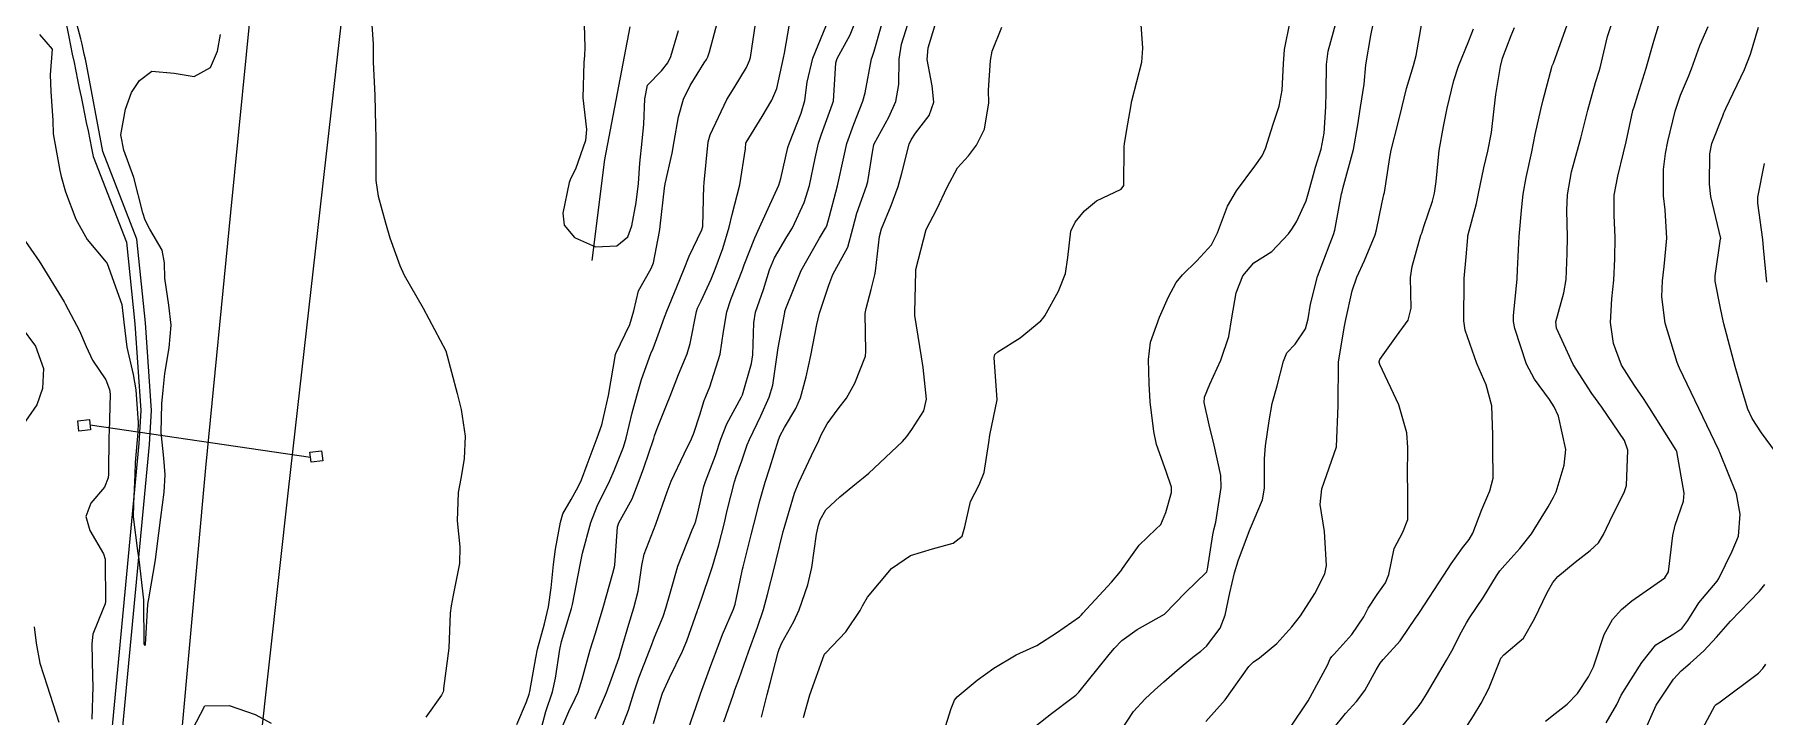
# Model space of a CAD drawing. Header units: metres. Extents: x 307586 to 320046, y 7427249 to 7434250.
# Drawn here: x 319382.5 to 319464, y 7427587.5 to 7427619.6 of the extents above; entities that cross this region are included whole.
import ezdxf

# ---------------------------------------------------------------- set-up
doc = ezdxf.new("R2010")
doc.units = ezdxf.units.M
doc.header["$MEASUREMENT"] = 0
for name, color, linetype in [('Canaleta de Drenagem', 151, 'Continuous'), ('Curvas de Nivel 1m', 11, 'Continuous'), ('Curvas de Nivel 5m', 15, 'Continuous'), ('Hidrografia', 140, 'Continuous'), ('Linha Férrea', 20, 'Continuous'), ('Portico', 45, 'Continuous')]:
    doc.layers.add(name, color=color, linetype=linetype)

msp = doc.modelspace()

# ---------------------------------------------------------------- linework, layer by layer
at = {"layer": 'Canaleta de Drenagem'}
for points in [[(319386.539, 7427523.993), (319386.468, 7427525.675), (319386.437, 7427526.409), (319386.334, 7427530.073), (319386.203, 7427531.916), (319386.06, 7427533.922), (319385.822, 7427536.637), (319385.363, 7427543.921), (319385.093, 7427550.595), (319385.189, 7427559.75), (319385.272, 7427562.518), (319385.241, 7427567.092), (319386.425, 7427584.36), (319387.924, 7427600.326), (319388.024, 7427601.925), (319387.739, 7427606.052), (319387.338, 7427609.994), (319385.728, 7427614.136), (319384.957, 7427618.239, 0.045127), (319383.893, 7427621.995, 0.130435)], [(319383.962, 7427620.333, -0.000866), (319385.282, 7427613.891), (319386.849, 7427609.864), (319387.241, 7427606.009), (319387.523, 7427601.923), (319387.425, 7427600.365), (319385.927, 7427584.4), (319384.936, 7427567.121), (319384.772, 7427562.524), (319384.789, 7427559.772), (319384.858, 7427550.699), (319384.917, 7427544.005), (319385.323, 7427536.599), (319385.562, 7427533.882), (319385.704, 7427531.88), (319385.834, 7427530.048), (319385.937, 7427526.392), (319385.968, 7427525.654), (319386.039, 7427523.972)]]:
    msp.add_lwpolyline(points, format="xyb", dxfattribs=at)
at = {"layer": 'Curvas de Nivel 1m', "flags": 128}
for points, elevation in [([(319398.354, 7427620.776), (319398.466, 7427619.183), (319398.462, 7427618.774), (319398.471, 7427618.349), (319398.54, 7427616.772), (319398.583, 7427615.345), (319398.591, 7427614.771), (319398.584, 7427613.366), (319398.588, 7427612.771), (319398.709, 7427612.032), (319399.05, 7427610.764), (319399.255, 7427610.069), (319399.722, 7427608.753), (319399.926, 7427608.309), (319400.828, 7427606.741), (319401.883, 7427604.73), (319402.418, 7427602.724), (319402.609, 7427601.965), (319402.792, 7427600.72), (319402.752, 7427599.65), (319402.591, 7427598.718), (319402.47, 7427598.053), (319402.421, 7427596.72), (319402.554, 7427595.501), (319402.532, 7427594.718), (319402.241, 7427593.216), (319402.134, 7427592.724), (319402.096, 7427592.366), (319402.023, 7427590.725), (319401.785, 7427588.82), (319401.771, 7427588.729), (319401.76, 7427588.661), (319401.69, 7427588.506), (319400.942, 7427587.47)], 822), ([(319405.233, 7427587.121), (319405.686, 7427588.191), (319405.813, 7427588.557), (319405.841, 7427588.679), (319406.123, 7427590.261), (319406.213, 7427590.675), (319406.537, 7427591.866), (319406.727, 7427592.67), (319406.853, 7427593.568), (319406.959, 7427594.668), (319407.048, 7427595.389), (319407.29, 7427596.665), (319407.402, 7427597.05), (319407.799, 7427597.723), (319408.129, 7427598.334), (319408.273, 7427598.653), (319408.551, 7427599.38), (319409.02, 7427600.642), (319409.231, 7427601.25), (319409.553, 7427602.635), (319409.882, 7427604.561), (319409.897, 7427604.616), (319410.55, 7427605.97), (319410.74, 7427606.622), (319410.967, 7427607.569), (319411.554, 7427608.614), (319411.672, 7427608.876), (319411.95, 7427610.363), (319411.983, 7427610.579), (319411.99, 7427610.61), (319412.18, 7427612.408), (319412.212, 7427612.608), (319412.554, 7427614.048), (319412.649, 7427614.604), (319412.846, 7427615.77), (319413.085, 7427616.599), (319413.391, 7427617.238), (319414.049, 7427618.307), (319414.166, 7427618.473), (319414.225, 7427618.587), (319414.301, 7427618.832), (319414.776, 7427620.579)], 822), ([(319408.383, 7427620.655), (319408.441, 7427619.039), (319408.425, 7427618.654), (319408.383, 7427618.32), (319408.336, 7427616.655), (319408.516, 7427615.16), (319408.467, 7427614.653), (319407.989, 7427613.298), (319407.772, 7427612.875), (319407.697, 7427612.663), (319407.401, 7427611.226), (319407.459, 7427610.665), (319407.947, 7427610.079), (319408.931, 7427609.633), (319409.943, 7427609.677), (319410.456, 7427610.116), (319410.646, 7427610.623), (319410.861, 7427611.729), (319410.956, 7427612.62), (319411.033, 7427613.579), (319411.142, 7427614.619), (319411.21, 7427615.419), (319411.266, 7427616.618), (319411.387, 7427617.262), (319412.043, 7427617.928), (319412.348, 7427618.308), (319412.48, 7427618.606), (319412.841, 7427619.826)], 821), ([(319410.035, 7427586.626), (319410.5, 7427587.802), (319410.75, 7427588.619), (319410.985, 7427589.332), (319411.488, 7427590.612), (319411.55, 7427590.777), (319411.722, 7427591.237), (319412.12, 7427592.222), (319412.255, 7427592.602), (319412.461, 7427593.31), (319412.822, 7427594.594), (319413.49, 7427596.295), (319413.615, 7427596.583), (319413.661, 7427596.706), (319413.793, 7427597.221), (319414.046, 7427598.341), (319414.117, 7427598.577), (319414.591, 7427599.806), (319414.843, 7427600.57), (319415.121, 7427601.294), (319415.818, 7427602.561), (319415.864, 7427602.657), (319416.288, 7427604.147), (319416.341, 7427604.555), (319416.394, 7427606.059), (319416.479, 7427606.554), (319416.843, 7427607.627), (319417.135, 7427608.548), (319417.366, 7427609.119), (319417.949, 7427610.104), (319418.209, 7427610.536), (319418.769, 7427611.73), (319419.018, 7427612.524), (319419.287, 7427613.811), (319419.447, 7427614.518), (319419.582, 7427614.944), (319420.028, 7427616.159), (319420.122, 7427616.419), (319420.145, 7427616.509), (319420.257, 7427618.302), (319420.323, 7427618.507), (319420.936, 7427619.63), (319421.274, 7427620.498)], 826), ([(319413.323, 7427586.931), (319413.684, 7427587.98), (319413.833, 7427588.436), (319413.881, 7427588.578), (319414.376, 7427589.904), (319414.616, 7427590.571), (319414.924, 7427591.369), (319415.435, 7427592.563), (319415.512, 7427592.796), (319415.756, 7427593.911), (319415.869, 7427594.452), (319415.893, 7427594.559), (319416.265, 7427596.068), (319416.388, 7427596.554), (319416.681, 7427597.67), (319416.936, 7427598.549), (319417.144, 7427599.223), (319417.552, 7427600.543), (319417.634, 7427600.744), (319417.842, 7427601.129), (319418.371, 7427602.016), (319418.592, 7427602.529), (319418.862, 7427603.514), (319419.082, 7427604.522), (319419.357, 7427605.97), (319419.491, 7427606.516), (319419.926, 7427607.834), (319420.112, 7427608.327), (319420.209, 7427608.507), (319420.819, 7427609.626), (319421.059, 7427610.499), (319421.24, 7427611.221), (319421.707, 7427612.493), (319421.764, 7427612.713), (319422, 7427614.194), (319422.043, 7427614.449), (319422.058, 7427614.489), (319422.754, 7427615.751), (319423.09, 7427616.479), (319423.227, 7427617.292), (319423.238, 7427618.478), (319423.356, 7427619.181), (319423.76, 7427620.473)], 828), ([(319414.984, 7427587.257), (319415.431, 7427588.563), (319415.503, 7427588.754), (319415.7, 7427589.296), (319416.031, 7427590.236), (319416.142, 7427590.556), (319416.57, 7427591.712), (319416.856, 7427592.549), (319417.044, 7427593.253), (319417.364, 7427594.544), (319417.444, 7427594.865), (319417.78, 7427596.217), (319417.866, 7427596.539), (319418.315, 7427598.023), (319418.519, 7427598.529), (319419.116, 7427599.811), (319419.452, 7427600.516), (319419.572, 7427600.779), (319419.845, 7427601.299), (319420.362, 7427601.998), (319420.757, 7427602.501), (319421.158, 7427603.209), (319421.656, 7427604.492), (319421.678, 7427604.7), (319421.643, 7427606.493), (319421.679, 7427606.729), (319421.924, 7427607.62), (319422.101, 7427608.319), (319422.127, 7427608.488), (319422.316, 7427610.119), (319422.412, 7427610.485), (319422.869, 7427611.582), (319423.193, 7427612.478), (319423.359, 7427613.106), (319423.718, 7427614.473), (319423.804, 7427614.674), (319424.011, 7427614.987), (319424.651, 7427615.833), (319424.866, 7427616.457), (319424.802, 7427617.22), (319424.564, 7427618.462), (319424.607, 7427619.01), (319425.045, 7427620.455)], 829), ([(319418.737, 7427587.464), (319419.037, 7427588.52), (319419.712, 7427590.405), (319419.744, 7427590.478), (319419.781, 7427590.509), (319420.731, 7427591.497), (319421.404, 7427592.493), (319421.518, 7427592.72), (319421.749, 7427593.131), (319422.876, 7427594.473), (319423.772, 7427595.089), (319424.815, 7427595.412), (319425.781, 7427595.675), (319426.215, 7427596.007), (319426.34, 7427596.435), (319426.598, 7427597.639), (319427.004, 7427598.428), (319427.244, 7427599), (319427.458, 7427600.424), (319427.505, 7427600.756), (319427.863, 7427602.42), (319427.718, 7427604.422), (319427.745, 7427604.561), (319427.887, 7427604.683), (319428.946, 7427605.356), (319429.909, 7427606.157), (319430.025, 7427606.275), (319430.1, 7427606.388), (319430.753, 7427607.553), (319431.068, 7427608.379), (319431.178, 7427609.14), (319431.332, 7427610.376), (319431.53, 7427610.804), (319431.967, 7427611.331), (319432.541, 7427611.798), (319433.695, 7427612.353), (319433.816, 7427612.521), (319433.841, 7427614.352), (319433.857, 7427614.5), (319434.019, 7427615.441), (319434.145, 7427616.234), (319434.163, 7427616.348), (319434.198, 7427616.511), (319434.675, 7427618.341), (319434.72, 7427619), (319434.618, 7427620.342)], 831), ([(319382.748, 7427619.651), (319383.352, 7427618.957), (319383.248, 7427617.744), (319383.284, 7427616.957), (319383.375, 7427615.591), (319383.4, 7427614.956), (319383.705, 7427613.234), (319383.767, 7427612.952), (319383.972, 7427612.234), (319384.463, 7427610.942), (319385, 7427609.991), (319385.884, 7427608.921), (319385.932, 7427608.855), (319386.631, 7427606.913), (319386.719, 7427606.087), (319386.864, 7427604.91), (319387.158, 7427603.619), (319387.291, 7427602.906), (319387.4, 7427601.344), (319387.386, 7427600.904), (319387.257, 7427599.467), (319387.236, 7427598.906), (319387.171, 7427597.527), (319387.159, 7427596.906), (319387.361, 7427595.31), (319387.428, 7427594.903), (319387.648, 7427592.997), (319387.653, 7427592.901), (319387.67, 7427590.944), (319387.673, 7427590.9), (319387.712, 7427590.855), (319387.738, 7427590.9), (319387.852, 7427592.788), (319387.866, 7427592.898), (319387.903, 7427593.056), (319388.219, 7427594.893), (319388.276, 7427595.401), (319388.47, 7427596.89), (319388.615, 7427598.073), (319388.665, 7427598.887), (319388.603, 7427599.671), (319388.487, 7427600.89), (319388.512, 7427602.231), (319388.568, 7427602.889), (319388.657, 7427603.674), (319388.86, 7427604.885), (319388.949, 7427605.94), (319388.839, 7427606.886), (319388.651, 7427608.16), (319388.63, 7427608.89), (319388.528, 7427609.48), (319387.949, 7427610.471), (319387.728, 7427610.902), (319387.62, 7427611.242), (319387.195, 7427612.908), (319386.72, 7427614.189), (319386.584, 7427614.914), (319386.795, 7427616.132), (319387.087, 7427616.909), (319387.464, 7427617.473), (319388.038, 7427617.911), (319389.096, 7427617.825), (319390.035, 7427617.658), (319390.808, 7427618.096), (319391.126, 7427618.859), (319391.273, 7427619.646)], 822), ([(319406.323, 7427586.673), (319406.606, 7427587.744), (319406.905, 7427588.668), (319407.053, 7427589.313), (319407.257, 7427590.665), (319407.343, 7427591.04), (319407.739, 7427592.386), (319407.81, 7427592.591), (319407.831, 7427592.659), (319407.86, 7427592.775), (319408.213, 7427594.653), (319408.32, 7427595.204), (319408.716, 7427596.646), (319409.024, 7427597.412), (319409.615, 7427598.633), (319409.818, 7427599.092), (319410.25, 7427600.204), (319410.376, 7427600.625), (319410.662, 7427601.811), (319410.878, 7427602.62), (319411.109, 7427603.379), (319411.551, 7427604.613), (319411.647, 7427604.85), (319411.892, 7427605.492), (319412.188, 7427606.32), (319412.293, 7427606.606), (319412.771, 7427607.751), (319413.121, 7427608.598), (319413.344, 7427609.191), (319413.951, 7427610.443), (319413.988, 7427610.589), (319414.043, 7427612.528), (319414.05, 7427612.589), (319414.059, 7427612.665), (319414.25, 7427614.586), (319414.337, 7427614.916), (319415.12, 7427616.574), (319415.463, 7427617.137), (319416.046, 7427618.091), (319416.198, 7427618.412), (319416.238, 7427618.558), (319416.471, 7427620.154)], 823), ([(319407.357, 7427586.974), (319407.679, 7427587.744), (319407.986, 7427588.358), (319408.118, 7427588.654), (319408.312, 7427589.264), (319408.683, 7427590.645), (319408.931, 7427591.435), (319409.3, 7427592.637), (319409.759, 7427594.26), (319409.839, 7427594.552), (319409.85, 7427594.629), (319409.969, 7427596.44), (319410.03, 7427596.628), (319410.665, 7427597.756), (319411.002, 7427598.618), (319411.209, 7427599.226), (319411.682, 7427600.612), (319411.72, 7427600.726), (319411.84, 7427601.07), (319412.287, 7427602.173), (319412.454, 7427602.604), (319412.852, 7427603.621), (319413.258, 7427604.596), (319413.401, 7427605.081), (319413.696, 7427606.592), (319413.748, 7427606.749), (319413.91, 7427607.085), (319414.388, 7427608.121), (319414.574, 7427608.58), (319414.934, 7427609.566), (319415.228, 7427610.571), (319415.377, 7427611.154), (319415.742, 7427612.564), (319416, 7427614.254), (319416.02, 7427614.542), (319416.029, 7427614.56), (319416.786, 7427615.781), (319417.249, 7427616.548), (319417.48, 7427617.105), (319417.799, 7427618.543), (319417.837, 7427618.76), (319418.069, 7427620.127)], 824), ([(319411.671, 7427587.178), (319411.992, 7427588.302), (319412.1, 7427588.604), (319412.428, 7427589.327), (319413.041, 7427590.59), (319413.241, 7427591.067), (319413.742, 7427592.492), (319413.765, 7427592.557), (319413.773, 7427592.58), (319414.278, 7427594.055), (319414.442, 7427594.573), (319414.746, 7427595.598), (319414.993, 7427596.568), (319415.142, 7427597.217), (319415.488, 7427598.563), (319415.566, 7427598.812), (319415.823, 7427599.553), (319416.083, 7427600.305), (319416.189, 7427600.556), (319416.73, 7427601.67), (319417.123, 7427602.547), (319417.291, 7427603.123), (319417.502, 7427604.544), (319417.548, 7427604.882), (319417.851, 7427606.541), (319417.86, 7427606.584), (319417.906, 7427606.727), (319418.627, 7427608.53), (319419.481, 7427610.05), (319419.776, 7427610.513), (319419.832, 7427610.634), (319419.962, 7427611.084), (319420.265, 7427612.22), (319420.341, 7427612.506), (319420.634, 7427613.866), (319420.78, 7427614.502), (319421.1, 7427615.416), (319421.524, 7427616.495), (319421.633, 7427616.898), (319421.939, 7427618.491), (319421.966, 7427618.578), (319422.057, 7427618.857), (319422.422, 7427620.134)], 827), ([(319425.339, 7427586.781), (319425.687, 7427587.874), (319425.852, 7427588.278), (319425.974, 7427588.437), (319426.92, 7427589.209), (319427.707, 7427589.785), (319428.753, 7427590.404), (319429.411, 7427590.702), (319429.72, 7427590.851), (319430.659, 7427591.451), (319431.74, 7427592.205), (319431.822, 7427592.288), (319431.894, 7427592.368), (319433.243, 7427593.833), (319433.665, 7427594.341), (319433.708, 7427594.397), (319433.765, 7427594.48), (319434.543, 7427595.571), (319435.332, 7427596.325), (319435.56, 7427596.558), (319435.801, 7427597.114), (319436.064, 7427598.064), (319436.062, 7427598.318), (319435.82, 7427599.046), (319435.362, 7427600.325), (319435.233, 7427600.935), (319435.063, 7427602.328), (319435.009, 7427603.191), (319434.99, 7427604.329), (319435.078, 7427605.145), (319435.502, 7427606.324), (319435.923, 7427607.289), (319436.29, 7427607.956), (319436.59, 7427608.313), (319437.264, 7427608.982), (319437.947, 7427609.73), (319438.23, 7427610.296), (319438.705, 7427611.556), (319439.13, 7427612.283), (319439.995, 7427613.446), (319440.336, 7427613.93), (319440.497, 7427614.265), (319440.864, 7427615.418), (319441.142, 7427616.259), (319441.28, 7427617.018), (319441.336, 7427618.257), (319441.387, 7427618.93), (319441.652, 7427620.254)], 832), ([(319429.68, 7427587.057), (319430.42, 7427587.649), (319431.37, 7427588.373), (319431.555, 7427588.51), (319431.696, 7427588.647), (319433.072, 7427590.35), (319433.36, 7427590.703), (319433.724, 7427591.083), (319434.455, 7427591.61), (319435.743, 7427592.32), (319436.723, 7427593.34), (319437.722, 7427594.3), (319437.738, 7427594.325), (319437.765, 7427594.446), (319438.016, 7427596.07), (319438.068, 7427596.296), (319438.159, 7427596.657), (319438.412, 7427598.291), (319438.394, 7427598.867), (319438.08, 7427600.296), (319437.847, 7427601.251), (319437.614, 7427602.302), (319437.619, 7427602.549), (319437.872, 7427603.173), (319438.391, 7427604.292), (319438.774, 7427605.413), (319438.904, 7427606.285), (319439.113, 7427607.471), (319439.422, 7427608.278), (319439.939, 7427608.886), (319440.786, 7427609.42), (319441.578, 7427610.254), (319441.734, 7427610.474), (319441.961, 7427610.819), (319442.413, 7427611.807), (319442.543, 7427612.244), (319442.851, 7427613.385), (319443.111, 7427614.239), (319443.257, 7427614.995), (319443.338, 7427616.237), (319443.349, 7427616.928), (319443.365, 7427618.237), (319443.44, 7427618.855), (319443.831, 7427620.232)], 833), ([(319433.678, 7427586.825), (319434.284, 7427587.737), (319434.821, 7427588.329), (319435.274, 7427588.748), (319435.701, 7427589.135), (319436.336, 7427589.685), (319437.07, 7427590.306), (319437.443, 7427590.576), (319437.721, 7427590.822), (319438.356, 7427591.669), (319438.598, 7427592.287), (319438.808, 7427593.339), (319439.04, 7427594.281), (319439.211, 7427594.839), (319439.747, 7427596.271), (319439.794, 7427596.374), (319440.354, 7427597.718), (319440.442, 7427598.264), (319440.45, 7427599.64), (319440.492, 7427600.263), (319440.668, 7427601.444), (319440.813, 7427602.26), (319441.044, 7427603.085), (319441.351, 7427604.255), (319441.494, 7427604.649), (319441.895, 7427605.043), (319442.373, 7427605.775), (319442.501, 7427606.241), (319442.618, 7427606.938), (319442.937, 7427608.235), (319443.537, 7427609.814), (319443.705, 7427610.224), (319443.762, 7427610.416), (319443.973, 7427611.542), (319444.082, 7427612.128), (319444.101, 7427612.228), (319444.139, 7427612.382), (319444.644, 7427614.22), (319444.844, 7427615.394), (319444.977, 7427616.216), (319445.135, 7427617.305), (319445.223, 7427618.212), (319445.456, 7427619.598), (319445.589, 7427620.207)], 834), ([(319441.68, 7427587.008), (319442.503, 7427588.238), (319443.413, 7427589.927), (319443.548, 7427590.222), (319443.612, 7427590.324), (319443.716, 7427590.432), (319444.566, 7427591.376), (319445.121, 7427592.206), (319445.336, 7427592.615), (319445.754, 7427593.261), (319446.146, 7427593.809), (319446.305, 7427594.195), (319446.56, 7427595.414), (319446.966, 7427596.188), (319447.203, 7427596.782), (319447.198, 7427598.186), (319447.178, 7427598.828), (319447.206, 7427600.186), (319447.153, 7427600.877), (319446.772, 7427602.191), (319445.882, 7427604.1), (319445.852, 7427604.2), (319445.85, 7427604.233), (319445.885, 7427604.321), (319446.659, 7427605.435), (319447.215, 7427606.187), (319447.358, 7427606.746), (319447.328, 7427608.186), (319447.409, 7427608.715), (319447.819, 7427610.181), (319447.852, 7427610.284), (319447.959, 7427610.599), (319448.364, 7427611.788), (319448.461, 7427612.173), (319448.537, 7427612.72), (319448.673, 7427614.17), (319448.875, 7427615.313), (319449.054, 7427616.165), (319449.365, 7427617.479), (319449.586, 7427618.157), (319450.065, 7427619.344), (319450.299, 7427619.919)], 836), ([(319443.68, 7427586.923), (319444.26, 7427587.642), (319444.774, 7427588.209), (319445.167, 7427588.737), (319445.708, 7427589.705), (319445.891, 7427590.018), (319446.043, 7427590.197), (319446.842, 7427591.073), (319447.596, 7427592.181), (319447.653, 7427592.271), (319447.745, 7427592.402), (319448.889, 7427594.163), (319449.236, 7427594.693), (319449.782, 7427595.445), (319450.093, 7427595.842), (319450.261, 7427596.145), (319450.679, 7427597.266), (319451.064, 7427598.137), (319451.213, 7427598.742), (319451.206, 7427600.136), (319451.196, 7427600.783), (319451.155, 7427602.137), (319450.882, 7427603.13), (319450.45, 7427604.144), (319449.906, 7427605.706), (319449.84, 7427606.151), (319449.858, 7427608.077), (319449.86, 7427608.151), (319449.943, 7427609.162), (319450.02, 7427610.081), (319450.033, 7427610.149), (319450.436, 7427611.686), (319450.528, 7427612.145), (319450.774, 7427613.364), (319450.974, 7427614.14), (319451.136, 7427615.019), (319451.261, 7427616.138), (319451.352, 7427616.824), (319451.559, 7427618.135), (319451.665, 7427618.526), (319452.068, 7427619.592), (319452.23, 7427619.97)], 837), ([(319446.884, 7427586.985), (319447.691, 7427587.955), (319447.849, 7427588.178), (319448.073, 7427588.551), (319449.028, 7427590.16), (319449.278, 7427590.598), (319449.733, 7427591.487), (319449.962, 7427591.926), (319450.1, 7427592.146), (319450.761, 7427593.132), (319451.38, 7427594.134), (319451.537, 7427594.361), (319451.771, 7427594.638), (319452.478, 7427595.424), (319453.022, 7427596.112), (319453.806, 7427597.392), (319454.065, 7427597.843), (319454.183, 7427598.096), (319454.566, 7427599.352), (319454.634, 7427600.092), (319454.298, 7427601.654), (319454.092, 7427602.098), (319453.866, 7427602.44), (319453.166, 7427603.4), (319452.792, 7427604.116), (319452.242, 7427605.791), (319452.18, 7427606.126), (319452.176, 7427606.387), (319452.346, 7427608.124), (319452.367, 7427608.553), (319452.436, 7427610.123), (319452.566, 7427611.529), (319452.633, 7427612.12), (319452.775, 7427612.902), (319453.043, 7427614.114), (319453.198, 7427614.93), (319453.464, 7427616.116), (319453.579, 7427616.573), (319453.981, 7427618.111), (319453.999, 7427618.165), (319454.055, 7427618.299), (319454.706, 7427620.101)], 838), ([(319449.677, 7427586.58), (319450.29, 7427587.541), (319450.655, 7427588.14), (319451.007, 7427588.83), (319451.527, 7427590.132), (319451.587, 7427590.26), (319451.717, 7427590.407), (319452.642, 7427591.203), (319453.167, 7427592.109), (319453.755, 7427593.343), (319454.034, 7427593.823), (319454.271, 7427594.095), (319455.079, 7427594.781), (319455.782, 7427595.326), (319456.181, 7427595.682), (319456.418, 7427596.074), (319456.856, 7427597.015), (319457.394, 7427598.064), (319457.493, 7427598.386), (319457.562, 7427600.063), (319457.398, 7427600.506), (319456.342, 7427602.075), (319455.869, 7427602.721), (319454.988, 7427604.089), (319454.203, 7427605.803), (319454.176, 7427606.097), (319454.548, 7427607.473), (319454.659, 7427608.093), (319454.707, 7427609.33), (319454.713, 7427610.092), (319454.694, 7427611.371), (319454.721, 7427612.093), (319454.913, 7427613.172), (319455.164, 7427614.088), (319455.344, 7427614.759), (319455.673, 7427616.085), (319456.046, 7427617.388), (319456.217, 7427617.913), (319456.262, 7427618.078), (319456.603, 7427619.547), (319456.779, 7427620.073)], 839), ([(319456.546, 7427587.21), (319457.048, 7427588.066), (319457.255, 7427588.507), (319457.705, 7427589.228), (319458.215, 7427590.052), (319458.883, 7427590.885), (319459.734, 7427591.403), (319460.109, 7427591.654), (319460.382, 7427592.024), (319460.908, 7427592.862), (319461.762, 7427593.885), (319461.846, 7427594.009), (319462.48, 7427595.302), (319462.769, 7427595.995), (319462.856, 7427597.047), (319462.683, 7427597.997), (319461.899, 7427599.952), (319461.869, 7427600.01), (319461.86, 7427600.027), (319461.843, 7427600.06), (319460.901, 7427602.02), (319459.99, 7427603.921), (319459.941, 7427604.029), (319459.885, 7427604.183), (319459.315, 7427606.039), (319459.163, 7427607.279), (319459.195, 7427608.041), (319459.274, 7427608.709), (319459.394, 7427610.039), (319459.32, 7427611.383), (319459.249, 7427612.041), (319459.235, 7427613.281), (319459.336, 7427614.04), (319459.451, 7427614.599), (319459.786, 7427616.034), (319460.041, 7427616.792), (319460.413, 7427617.662), (319460.555, 7427618.025), (319460.96, 7427619.13), (319461.351, 7427620.017)], 841), ([(319464.512, 7427599.973), (319463.852, 7427600.873), (319463.415, 7427601.543), (319463.215, 7427601.99), (319462.896, 7427603.017), (319462.61, 7427603.999), (319462.141, 7427605.775), (319462.087, 7427606.007), (319462.058, 7427606.151), (319461.92, 7427606.742), (319461.68, 7427608.013), (319461.679, 7427608.27), (319461.934, 7427610.01), (319461.936, 7427610.038), (319461.478, 7427612.015), (319461.409, 7427612.596), (319461.42, 7427614.016), (319461.515, 7427614.51), (319462.03, 7427615.815), (319462.09, 7427615.951), (319462.114, 7427616.009), (319462.182, 7427616.157), (319463.055, 7427618), (319463.346, 7427618.714), (319463.717, 7427619.994)], 842), ([(319464.11, 7427607.978), (319463.957, 7427609.59), (319463.915, 7427609.981), (319463.686, 7427611.69), (319463.685, 7427611.984), (319463.999, 7427613.565)], 843), ([(319381.944, 7427610.09), (319382.736, 7427608.962), (319383.904, 7427607.044), (319383.96, 7427606.949), (319384.637, 7427605.686), (319384.941, 7427604.934), (319385.244, 7427604.297), (319385.867, 7427603.364), (319386.054, 7427602.918), (319386.083, 7427602.695), (319386.028, 7427600.918), (319386.023, 7427600.726), (319385.996, 7427598.918), (319385.981, 7427598.748), (319385.804, 7427598.308), (319385.165, 7427597.556), (319384.935, 7427596.933), (319385.123, 7427596.276), (319385.765, 7427595.174), (319385.839, 7427594.919), (319385.848, 7427594.833), (319385.852, 7427592.919), (319385.84, 7427592.821), (319385.737, 7427592.547), (319385.265, 7427591.382), (319385.208, 7427590.925), (319385.253, 7427589.369), (319385.26, 7427588.924), (319385.219, 7427587.376)], 823), ([(319381.892, 7427605.87), (319382.563, 7427604.963), (319382.931, 7427603.901), (319382.897, 7427602.96), (319382.619, 7427602.194), (319381.834, 7427601.067)], 824), ([(319458.276, 7427586.648), (319458.894, 7427588.042), (319459.705, 7427589.263), (319460.075, 7427589.661), (319460.499, 7427590.022), (319461.137, 7427590.601), (319461.732, 7427591.25), (319462.405, 7427592), (319463.757, 7427593.405), (319464.014, 7427593.724)], 842), ([(319382.493, 7427591.731), (319382.598, 7427590.957), (319382.766, 7427590.017), (319383.105, 7427588.949), (319383.667, 7427587.237)], 824), ([(319460.973, 7427586.724), (319461.657, 7427588.01), (319461.675, 7427588.028), (319461.693, 7427588.046), (319461.841, 7427588.154), (319463.716, 7427589.549), (319463.928, 7427589.77), (319464.069, 7427589.977)], 843), ([(319389.943, 7427586.867), (319390.534, 7427588.007), (319391.681, 7427588.024), (319392.902, 7427587.604), (319393.668, 7427587.19)], 823)]:
    msp.add_lwpolyline(points, dxfattribs=dict(at, elevation=elevation))
at = {"layer": 'Curvas de Nivel 5m', "flags": 128}
for points, elevation in [([(319408.915, 7427587.4), (319409.462, 7427588.633), (319409.699, 7427589.276), (319410.046, 7427590.29), (319410.154, 7427590.626), (319410.503, 7427591.851), (319410.745, 7427592.62), (319410.954, 7427593.415), (319411.127, 7427594.616), (319411.234, 7427595.149), (319411.782, 7427596.567), (319411.799, 7427596.61), (319412.311, 7427598.097), (319412.507, 7427598.6), (319413.117, 7427599.882), (319413.46, 7427600.586), (319413.569, 7427600.852), (319413.85, 7427601.728), (319414.058, 7427602.389), (319414.131, 7427602.586), (319414.327, 7427603.043), (319414.805, 7427604.576), (319414.961, 7427605.642), (319415.119, 7427606.572), (319415.319, 7427607.162), (319415.854, 7427608.561), (319415.935, 7427608.784), (319416.441, 7427610.062), (319416.655, 7427610.553), (319417.07, 7427611.445), (319417.57, 7427612.544), (319417.675, 7427612.854), (319418.001, 7427614.32), (319418.073, 7427614.539), (319418.619, 7427615.936), (319418.79, 7427616.529), (319418.905, 7427617.391), (319419.167, 7427618.523), (319419.932, 7427620.373)], 825), ([(319416.749, 7427587.477), (319417.025, 7427588.547), (319417.162, 7427589.082), (319417.54, 7427590.542), (319417.582, 7427590.674), (319417.719, 7427590.977), (319418.282, 7427591.984), (319418.534, 7427592.528), (319418.935, 7427593.702), (319419.134, 7427594.519), (319419.352, 7427596.09), (319419.438, 7427596.515), (319419.524, 7427596.777), (319419.794, 7427597.242), (319420.447, 7427597.86), (319421.232, 7427598.496), (319421.552, 7427598.756), (319421.818, 7427598.977), (319423.39, 7427600.467), (319423.596, 7427600.704), (319423.841, 7427601.032), (319424.402, 7427601.907), (319424.521, 7427602.453), (319424.375, 7427603.958), (319424.295, 7427604.456), (319423.983, 7427606.397), (319423.983, 7427606.469), (319423.982, 7427606.537), (319424.024, 7427608.469), (319424.031, 7427608.566), (319424.52, 7427610.461), (319425.013, 7427611.408), (319425.496, 7427612.447), (319425.992, 7427613.368), (319426.501, 7427613.932), (319426.881, 7427614.431), (319427.266, 7427615.176), (319427.465, 7427616.426), (319427.449, 7427617.015), (319427.537, 7427618.425), (319427.624, 7427618.857), (319428.069, 7427619.983)], 830), ([(319437.683, 7427587.269), (319438.595, 7427588.286), (319439.709, 7427589.859), (319439.91, 7427590.069), (319440.21, 7427590.265), (319441.033, 7427590.948), (319441.735, 7427591.731), (319441.964, 7427592.023), (319442.139, 7427592.244), (319442.817, 7427593.298), (319443.285, 7427594.227), (319443.373, 7427594.621), (319443.276, 7427596.228), (319443.075, 7427597.5), (319443.148, 7427598.23), (319443.833, 7427600.22), (319443.92, 7427602.162), (319443.921, 7427602.219), (319443.93, 7427604.172), (319443.937, 7427604.219), (319444.22, 7427605.905), (319444.282, 7427606.216), (319444.578, 7427607.562), (319444.801, 7427608.211), (319445.16, 7427608.988), (319445.657, 7427610.203), (319445.722, 7427610.438), (319445.975, 7427611.657), (319446.075, 7427612.105), (319446.097, 7427612.199), (319446.346, 7427613.849), (319446.411, 7427614.196), (319446.74, 7427615.475), (319446.91, 7427616.191), (319447.135, 7427617.097), (319447.469, 7427618.186), (319447.588, 7427618.655), (319447.865, 7427620.182)], 835), ([(319453.685, 7427587.28), (319454.135, 7427587.649), (319454.699, 7427588.09), (319455.192, 7427588.591), (319455.706, 7427589.38), (319455.94, 7427589.848), (319456.024, 7427590.077), (319456.442, 7427591.363), (319456.839, 7427592.069), (319457.259, 7427592.554), (319457.752, 7427592.949), (319459.305, 7427594.037), (319459.476, 7427594.326), (319459.677, 7427596.032), (319459.798, 7427596.515), (319460.182, 7427597.654), (319460.21, 7427598.026), (319459.863, 7427599.999), (319459.852, 7427600.03), (319459.833, 7427600.062), (319458.583, 7427602.049), (319458.306, 7427602.493), (319457.873, 7427603.104), (319457.266, 7427604.066), (319456.89, 7427605.079), (319456.743, 7427606.072), (319456.811, 7427607.184), (319456.901, 7427608.07), (319456.945, 7427609.068), (319456.96, 7427610.07), (319456.916, 7427611.129), (319456.924, 7427612.071), (319457.088, 7427612.973), (319457.365, 7427614.066), (319457.483, 7427614.593), (319457.803, 7427616.062), (319457.854, 7427616.243), (319458.04, 7427616.804), (319458.427, 7427618.054), (319458.789, 7427619.333), (319459.002, 7427620.046)], 840)]:
    msp.add_lwpolyline(points, dxfattribs=dict(at, elevation=elevation))
at = {"layer": 'Hidrografia'}
msp.add_lwpolyline([(319410.552, 7427619.999), (319409.362, 7427613.755), (319408.767, 7427608.997)], dxfattribs=at)
at = {"layer": 'Linha Férrea'}
for points in [[(319407.997, 7427443.509), (319403.96, 7427458.91), (319401.003, 7427471.078), (319397.998, 7427487.365), (319395.559, 7427503.145), (319393.964, 7427517.793), (319392.744, 7427532.632), (319392.229, 7427545.684), (319392.042, 7427559.907), (319392.371, 7427571.693), (319393.121, 7427585.967), (319394.481, 7427598.177), (319396.077, 7427612.354), (319397.579, 7427625.64)], [(319392.868, 7427622.52), (319391.743, 7427611.251), (319390.567, 7427599.227), (319389.44, 7427586.74), (319388.924, 7427575.942), (319388.455, 7427565.521), (319388.268, 7427556.646), (319388.128, 7427547.258), (319388.598, 7427535.658), (319389.396, 7427524.481), (319390.475, 7427513.592), (319391.369, 7427501.994), (319393.014, 7427491.898), (319395.219, 7427480.115), (319396.628, 7427471.336), (319399.117, 7427461.053), (319402.075, 7427449.926), (319404.939, 7427439.83)]]:
    msp.add_lwpolyline(points, dxfattribs=at)
at = {"layer": 'Portico'}
for points in [[(319384.551, 7427601.436), (319385.103, 7427601.496), (319385.156, 7427601.016), (319384.603, 7427600.956)], [(319395.488, 7427599.967), (319396.04, 7427600.028), (319396.093, 7427599.548), (319395.54, 7427599.487)]]:
    msp.add_lwpolyline(points, close=True, dxfattribs=at)
msp.add_lwpolyline([(319385.13, 7427601.256), (319395.514, 7427599.727)], dxfattribs=at)

doc.saveas('drawing.dxf')
